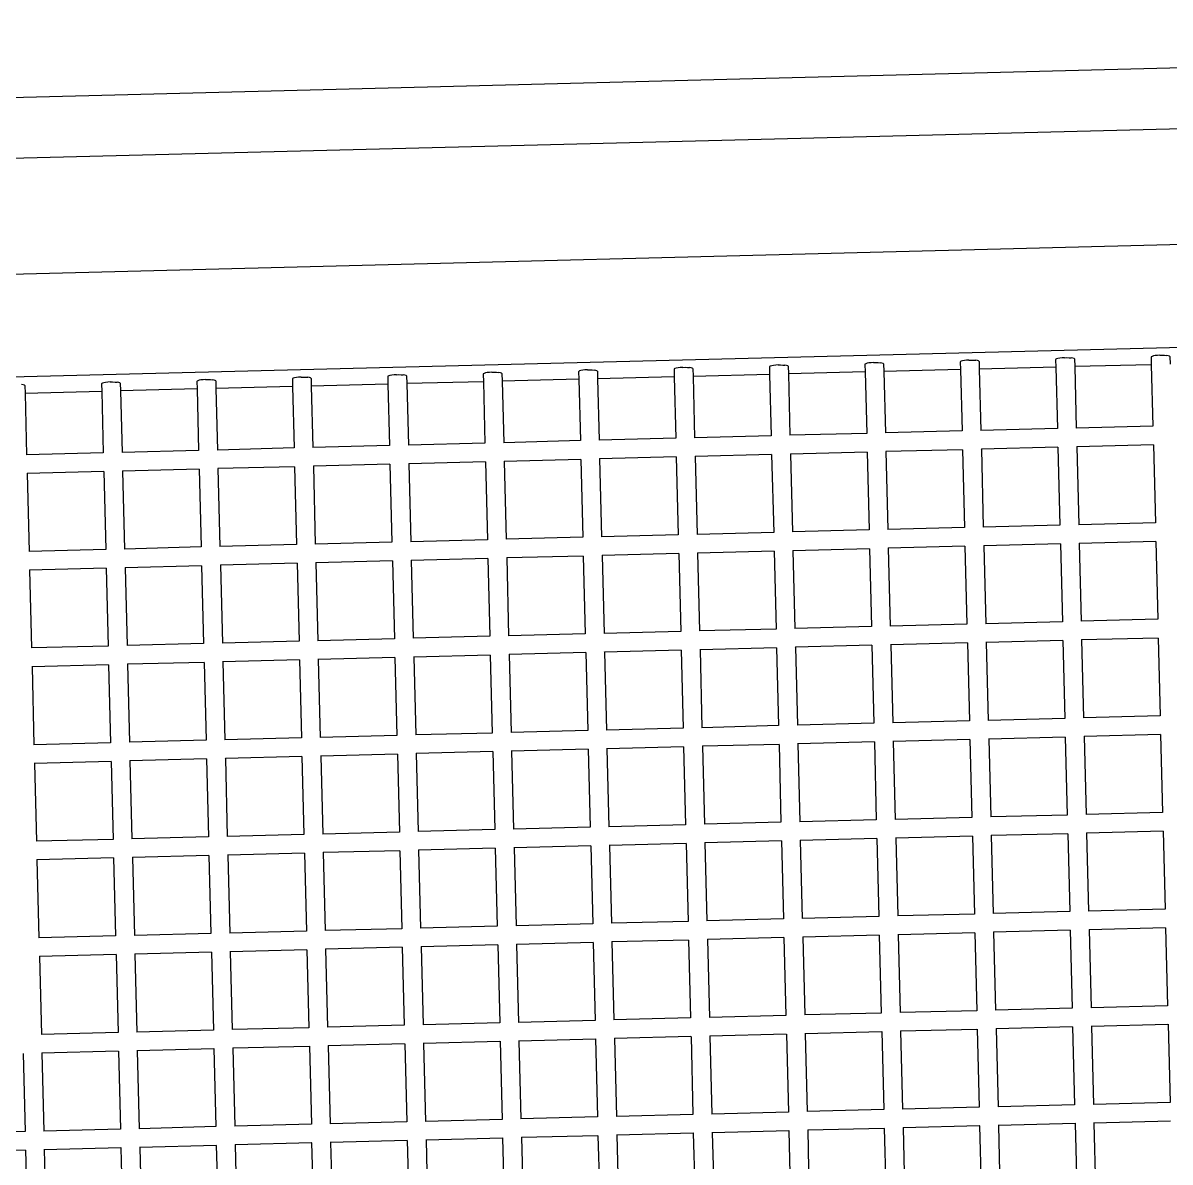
# Model space of a CAD drawing. Header units: inches. Extents: x -1841 to -80, y -100 to 1021.
# Drawn here: x -901.388 to -900.309, y 328.476 to 329.548 of the extents above; entities that cross this region are included whole.
import ezdxf

# ---------------------------------------------------------------- set-up
doc = ezdxf.new("R2010")
doc.units = ezdxf.units.IN
doc.header["$MEASUREMENT"] = 0
doc.layers.add('Edges', color=7, linetype='Continuous')

# ---------------------------------------------------------------- blocks, each defined once
blk = doc.blocks.new('infrared patio heater fr')
at = {"layer": 'Edges'}
for p, q in [((-30.007, -0.853), (-30.007, -0.025)), ((-29.806, -0.853), (-29.807, -0.026)), ((-28.994, -0.853), (-28.991, -0.025)), ((-28.792, -0.853), (-28.794, -0.026)), ((-27.98, -0.853), (-27.978, -0.025)), ((-27.779, -0.853), (-27.781, -0.026)), ((-26.967, -0.853), (-26.964, -0.025)), ((-26.766, -0.853), (-26.767, -0.026)), ((-25.954, -0.853), (-25.954, -0.025)), ((-25.752, -0.853), (-25.754, -0.026)), ((-24.94, -0.853), (-24.94, -0.025)), ((-24.739, -0.853), (-24.741, -0.026)), ((-23.927, -0.853), (-23.927, -0.025)), ((-23.726, -0.853), (-23.727, -0.026)), ((-22.914, -0.853), (-22.911, -0.025)), ((-22.712, -0.853), (-22.714, -0.026)), ((-21.9, -0.853), (-21.9, -0.025)), ((-21.699, -0.853), (-21.701, -0.026)), ((-20.887, -0.853), (-20.887, -0.025)), ((-20.686, -0.853), (-20.687, -0.026)), ((-19.874, -0.853), (-19.874, -0.025)), ((-19.672, -0.853), (-19.674, -0.026)), ((-18.86, -0.853), (-18.86, -0.025)), ((-18.659, -0.853), (-18.661, -0.026)), ((-30.819, -0.853), (-30.007, -0.853)), ((-30.007, -0.859), (-30.007, -0.853)), ((-29.807, -0.855), (-29.806, -0.853)), ((-29.806, -0.853), (-28.994, -0.853)), ((-28.994, -0.859), (-28.994, -0.853)), ((-28.794, -0.855), (-28.792, -0.853)), ((-28.792, -0.853), (-27.98, -0.853)), ((-27.98, -0.859), (-27.98, -0.853)), ((-27.781, -0.855), (-27.779, -0.853)), ((-27.779, -0.853), (-26.967, -0.853)), ((-26.967, -0.859), (-26.967, -0.853)), ((-26.767, -0.855), (-26.766, -0.853)), ((-26.766, -0.853), (-25.954, -0.853)), ((-25.954, -0.859), (-25.954, -0.853)), ((-25.754, -0.855), (-25.752, -0.853)), ((-25.752, -0.853), (-24.94, -0.853)), ((-24.94, -0.859), (-24.94, -0.853)), ((-24.741, -0.855), (-24.739, -0.853)), ((-24.739, -0.853), (-23.927, -0.853)), ((-23.927, -0.859), (-23.927, -0.853)), ((-23.727, -0.855), (-23.726, -0.853)), ((-23.726, -0.853), (-22.914, -0.853)), ((-22.914, -0.859), (-22.914, -0.853)), ((-22.714, -0.855), (-22.712, -0.853)), ((-22.712, -0.853), (-21.9, -0.853)), ((-21.9, -0.859), (-21.9, -0.853)), ((-21.701, -0.855), (-21.699, -0.853)), ((-21.699, -0.853), (-20.887, -0.853)), ((-20.887, -0.859), (-20.887, -0.853)), ((-20.687, -0.855), (-20.686, -0.853)), ((-20.686, -0.853), (-19.874, -0.853)), ((-19.874, -0.859), (-19.874, -0.853)), ((-19.674, -0.855), (-19.672, -0.853)), ((-19.672, -0.853), (-18.86, -0.853)), ((-18.86, -0.859), (-18.86, -0.853)), ((-18.661, -0.855), (-18.659, -0.853)), ((-18.659, -0.853), (-17.847, -0.853)), ((-30.821, -1.881), (-30.82, -1.052)), ((-30.82, -1.052), (-30.007, -1.051)), ((-30.007, -1.879), (-30.007, -1.051)), ((-29.807, -1.052), (-28.994, -1.051)), ((-29.807, -1.881), (-29.807, -1.052)), ((-28.994, -1.879), (-28.994, -1.051)), ((-28.794, -1.881), (-28.794, -1.052)), ((-28.794, -1.052), (-27.98, -1.052)), ((-27.98, -1.879), (-27.98, -1.052)), ((-27.781, -1.881), (-27.78, -1.052)), ((-27.78, -1.052), (-26.967, -1.052)), ((-26.967, -1.879), (-26.967, -1.052)), ((-26.767, -1.052), (-25.954, -1.051)), ((-26.767, -1.881), (-26.767, -1.052)), ((-25.954, -1.879), (-25.954, -1.051)), ((-25.754, -1.052), (-24.94, -1.051)), ((-25.754, -1.881), (-25.754, -1.052)), ((-24.94, -1.879), (-24.94, -1.051)), ((-24.741, -1.052), (-23.927, -1.051)), ((-24.741, -1.881), (-24.741, -1.052)), ((-23.927, -1.879), (-23.927, -1.051)), ((-23.727, -1.052), (-22.914, -1.051)), ((-23.727, -1.881), (-23.727, -1.052)), ((-22.914, -1.879), (-22.914, -1.051)), ((-22.714, -1.052), (-21.9, -1.051)), ((-22.714, -1.881), (-22.714, -1.052)), ((-21.9, -1.879), (-21.9, -1.051)), ((-21.701, -1.052), (-20.887, -1.051)), ((-21.701, -1.881), (-21.701, -1.052)), ((-20.887, -1.879), (-20.887, -1.051)), ((-20.687, -1.052), (-19.874, -1.051)), ((-20.687, -1.881), (-20.687, -1.052)), ((-19.874, -1.879), (-19.874, -1.051)), ((-19.674, -1.052), (-18.86, -1.051)), ((-19.674, -1.881), (-19.674, -1.052)), ((-18.86, -1.879), (-18.86, -1.051)), ((-18.661, -1.052), (-17.847, -1.051)), ((-18.661, -1.881), (-18.661, -1.052)), ((-30.818, -1.879), (-30.007, -1.879)), ((-30.007, -1.884), (-30.007, -1.879)), ((-29.805, -1.879), (-28.994, -1.879)), ((-28.994, -1.884), (-28.994, -1.879)), ((-28.791, -1.879), (-27.98, -1.879)), ((-27.98, -1.884), (-27.98, -1.879)), ((-27.778, -1.879), (-26.967, -1.879)), ((-26.967, -1.884), (-26.967, -1.879)), ((-26.765, -1.879), (-25.954, -1.879)), ((-25.954, -1.884), (-25.954, -1.879)), ((-25.751, -1.879), (-24.94, -1.879)), ((-24.94, -1.884), (-24.94, -1.879)), ((-24.738, -1.879), (-23.927, -1.879)), ((-23.927, -1.884), (-23.927, -1.879)), ((-23.725, -1.879), (-22.914, -1.879)), ((-22.914, -1.884), (-22.914, -1.879)), ((-22.711, -1.879), (-21.9, -1.879)), ((-21.9, -1.884), (-21.9, -1.879)), ((-21.698, -1.879), (-20.887, -1.879)), ((-20.887, -1.884), (-20.887, -1.879)), ((-20.685, -1.879), (-19.874, -1.879)), ((-19.874, -1.884), (-19.874, -1.879)), ((-19.671, -1.879), (-18.86, -1.879)), ((-18.86, -1.884), (-18.86, -1.879)), ((-30.82, -2.078), (-30.007, -2.077)), ((-30.82, -2.905), (-30.82, -2.078)), ((-30.007, -2.905), (-30.007, -2.077)), ((-29.807, -2.905), (-29.807, -2.077)), ((-29.807, -2.077), (-28.994, -2.077)), ((-28.994, -2.905), (-28.994, -2.077)), ((-28.794, -2.905), (-28.794, -2.077)), ((-28.794, -2.077), (-27.98, -2.078)), ((-27.98, -2.905), (-27.98, -2.078)), ((-27.78, -2.078), (-26.967, -2.078)), ((-27.78, -2.905), (-27.78, -2.078)), ((-26.967, -2.905), (-26.967, -2.078)), ((-26.767, -2.078), (-25.954, -2.077)), ((-26.767, -2.905), (-26.767, -2.078)), ((-25.954, -2.905), (-25.954, -2.077)), ((-25.754, -2.905), (-25.754, -2.077)), ((-25.754, -2.077), (-24.94, -2.077)), ((-24.94, -2.905), (-24.94, -2.077)), ((-24.741, -2.905), (-24.741, -2.077)), ((-24.741, -2.077), (-23.927, -2.077)), ((-23.927, -2.905), (-23.927, -2.077)), ((-23.727, -2.905), (-23.727, -2.077)), ((-23.727, -2.077), (-22.914, -2.077)), ((-22.914, -2.905), (-22.914, -2.077)), ((-22.714, -2.905), (-22.714, -2.077)), ((-22.714, -2.077), (-21.9, -2.077)), ((-21.9, -2.905), (-21.9, -2.077)), ((-21.701, -2.905), (-21.701, -2.077)), ((-21.701, -2.077), (-20.887, -2.077)), ((-20.887, -2.905), (-20.887, -2.077)), ((-20.687, -2.905), (-20.687, -2.077)), ((-20.687, -2.077), (-19.874, -2.077)), ((-19.874, -2.905), (-19.874, -2.077)), ((-19.674, -2.905), (-19.674, -2.077)), ((-19.674, -2.077), (-18.86, -2.077)), ((-18.86, -2.905), (-18.86, -2.077)), ((-30.82, -2.905), (-30.007, -2.905)), ((-30.007, -2.909), (-30.007, -2.905)), ((-29.807, -2.905), (-28.994, -2.905)), ((-28.994, -2.909), (-28.994, -2.905)), ((-28.794, -2.905), (-27.98, -2.905)), ((-27.98, -2.909), (-27.98, -2.905)), ((-27.78, -2.905), (-26.967, -2.905)), ((-26.967, -2.909), (-26.967, -2.905)), ((-26.767, -2.905), (-25.954, -2.905)), ((-25.954, -2.909), (-25.954, -2.905)), ((-25.754, -2.905), (-24.94, -2.905)), ((-24.94, -2.909), (-24.94, -2.905)), ((-24.741, -2.905), (-23.927, -2.905)), ((-23.927, -2.909), (-23.927, -2.905)), ((-23.727, -2.905), (-22.914, -2.905)), ((-22.914, -2.909), (-22.914, -2.905)), ((-22.714, -2.905), (-21.9, -2.905)), ((-21.9, -2.909), (-21.9, -2.905)), ((-21.701, -2.905), (-20.887, -2.905)), ((-20.887, -2.909), (-20.887, -2.905)), ((-20.687, -2.905), (-19.874, -2.905)), ((-19.874, -2.909), (-19.874, -2.905)), ((-19.674, -2.905), (-18.86, -2.905)), ((-18.86, -2.909), (-18.86, -2.905)), ((-30.82, -3.104), (-30.007, -3.103)), ((-30.82, -3.931), (-30.82, -3.104)), ((-30.007, -3.931), (-30.007, -3.103)), ((-29.807, -3.931), (-29.807, -3.103)), ((-29.807, -3.103), (-28.994, -3.103)), ((-28.994, -3.931), (-28.994, -3.103)), ((-28.794, -3.931), (-28.794, -3.103)), ((-28.794, -3.103), (-27.98, -3.104)), ((-27.98, -3.931), (-27.98, -3.104)), ((-27.78, -3.104), (-26.967, -3.104)), ((-27.78, -3.931), (-27.78, -3.104)), ((-26.967, -3.931), (-26.967, -3.104)), ((-26.767, -3.931), (-26.766, -3.104)), ((-26.766, -3.104), (-25.954, -3.103)), ((-25.954, -3.931), (-25.954, -3.103)), ((-25.754, -3.931), (-25.754, -3.103)), ((-25.754, -3.103), (-24.94, -3.103)), ((-24.94, -3.931), (-24.94, -3.103)), ((-24.741, -3.931), (-24.741, -3.103)), ((-24.741, -3.103), (-23.927, -3.103)), ((-23.927, -3.931), (-23.927, -3.103)), ((-23.727, -3.931), (-23.727, -3.103)), ((-23.727, -3.103), (-22.914, -3.103)), ((-22.914, -3.931), (-22.914, -3.103)), ((-22.714, -3.931), (-22.714, -3.103)), ((-22.714, -3.103), (-21.9, -3.103)), ((-21.9, -3.931), (-21.9, -3.103)), ((-21.701, -3.931), (-21.701, -3.103)), ((-21.701, -3.103), (-20.887, -3.103)), ((-20.887, -3.931), (-20.887, -3.103)), ((-20.687, -3.931), (-20.687, -3.103)), ((-20.687, -3.103), (-19.874, -3.103)), ((-19.874, -3.931), (-19.874, -3.103)), ((-19.674, -3.931), (-19.674, -3.103)), ((-19.674, -3.103), (-18.86, -3.103)), ((-18.86, -3.931), (-18.86, -3.103)), ((-30.82, -3.931), (-30.007, -3.931)), ((-30.007, -3.936), (-30.007, -3.931)), ((-29.807, -3.931), (-28.994, -3.931)), ((-28.994, -3.936), (-28.994, -3.931)), ((-28.794, -3.931), (-27.98, -3.931)), ((-27.98, -3.936), (-27.98, -3.931)), ((-27.78, -3.931), (-26.967, -3.931)), ((-26.967, -3.936), (-26.967, -3.931)), ((-26.767, -3.931), (-25.954, -3.931)), ((-25.954, -3.936), (-25.954, -3.931)), ((-25.754, -3.931), (-24.94, -3.931)), ((-24.94, -3.936), (-24.94, -3.931)), ((-24.741, -3.931), (-23.927, -3.931)), ((-23.927, -3.936), (-23.927, -3.931)), ((-23.727, -3.931), (-22.914, -3.931)), ((-22.914, -3.936), (-22.914, -3.931)), ((-22.714, -3.931), (-21.9, -3.931)), ((-21.9, -3.936), (-21.9, -3.931)), ((-21.701, -3.931), (-20.887, -3.931)), ((-20.887, -3.936), (-20.887, -3.931)), ((-20.687, -3.931), (-19.874, -3.931)), ((-19.874, -3.936), (-19.874, -3.931)), ((-19.674, -3.931), (-18.86, -3.931)), ((-18.86, -3.936), (-18.86, -3.931)), ((-30.82, -4.957), (-30.819, -4.13)), ((-30.819, -4.13), (-30.007, -4.129)), ((-30.007, -4.957), (-30.007, -4.129)), ((-29.807, -4.957), (-29.807, -4.129)), ((-29.807, -4.129), (-28.994, -4.129)), ((-28.994, -4.957), (-28.994, -4.129)), ((-28.794, -4.957), (-28.794, -4.129)), ((-28.794, -4.129), (-27.98, -4.13)), ((-27.98, -4.957), (-27.98, -4.13)), ((-27.78, -4.957), (-27.779, -4.13)), ((-27.779, -4.13), (-26.967, -4.13)), ((-26.967, -4.957), (-26.967, -4.13)), ((-26.767, -4.957), (-26.766, -4.13)), ((-26.766, -4.13), (-25.954, -4.129)), ((-25.954, -4.957), (-25.954, -4.129)), ((-25.754, -4.957), (-25.754, -4.129)), ((-25.754, -4.129), (-24.94, -4.129)), ((-24.94, -4.957), (-24.94, -4.129)), ((-24.741, -4.957), (-24.741, -4.129)), ((-24.741, -4.129), (-23.927, -4.129)), ((-23.927, -4.957), (-23.927, -4.129)), ((-23.727, -4.957), (-23.727, -4.129)), ((-23.727, -4.129), (-22.914, -4.129)), ((-22.914, -4.957), (-22.914, -4.129)), ((-22.714, -4.957), (-22.714, -4.129)), ((-22.714, -4.129), (-21.9, -4.129)), ((-21.9, -4.957), (-21.9, -4.129)), ((-21.701, -4.957), (-21.701, -4.129)), ((-21.701, -4.129), (-20.887, -4.129)), ((-20.887, -4.957), (-20.887, -4.129)), ((-20.687, -4.957), (-20.687, -4.129)), ((-20.687, -4.129), (-19.874, -4.129)), ((-19.874, -4.957), (-19.874, -4.129)), ((-19.674, -4.957), (-19.674, -4.129)), ((-19.674, -4.129), (-18.86, -4.129)), ((-18.86, -4.957), (-18.86, -4.129)), ((-30.82, -4.957), (-30.007, -4.957)), ((-30.007, -4.963), (-30.007, -4.957)), ((-29.807, -4.957), (-28.994, -4.957)), ((-28.994, -4.963), (-28.994, -4.957)), ((-28.794, -4.957), (-27.98, -4.957)), ((-27.98, -4.963), (-27.98, -4.957)), ((-27.78, -4.957), (-26.967, -4.957)), ((-26.967, -4.963), (-26.967, -4.957)), ((-26.767, -4.957), (-25.954, -4.957)), ((-25.954, -4.963), (-25.954, -4.957)), ((-25.754, -4.957), (-24.94, -4.957)), ((-24.94, -4.963), (-24.94, -4.957)), ((-24.741, -4.957), (-23.927, -4.957)), ((-23.927, -4.963), (-23.927, -4.957)), ((-23.727, -4.957), (-22.914, -4.957)), ((-22.914, -4.963), (-22.914, -4.957)), ((-22.714, -4.957), (-21.9, -4.957)), ((-21.9, -4.963), (-21.9, -4.957)), ((-21.701, -4.957), (-20.887, -4.957)), ((-20.887, -4.963), (-20.887, -4.957)), ((-20.687, -4.957), (-19.874, -4.957)), ((-19.874, -4.963), (-19.874, -4.957)), ((-19.674, -4.957), (-18.86, -4.957)), ((-18.86, -4.963), (-18.86, -4.957)), ((-30.82, -5.983), (-30.819, -5.156)), ((-30.819, -5.156), (-30.007, -5.155)), ((-30.007, -5.983), (-30.007, -5.155)), ((-29.807, -5.983), (-29.807, -5.155)), ((-29.807, -5.155), (-28.994, -5.155)), ((-28.994, -5.983), (-28.994, -5.155)), ((-28.794, -5.983), (-28.794, -5.155)), ((-28.794, -5.155), (-27.98, -5.156)), ((-27.98, -5.983), (-27.98, -5.156)), ((-27.78, -5.983), (-27.779, -5.156)), ((-27.779, -5.156), (-26.967, -5.156)), ((-26.967, -5.983), (-26.967, -5.156)), ((-26.767, -5.983), (-26.766, -5.156)), ((-26.766, -5.156), (-25.954, -5.155)), ((-25.954, -5.983), (-25.954, -5.155)), ((-25.754, -5.983), (-25.754, -5.155)), ((-25.754, -5.155), (-24.94, -5.155)), ((-24.94, -5.983), (-24.94, -5.155)), ((-24.741, -5.983), (-24.741, -5.155)), ((-24.741, -5.155), (-23.927, -5.155)), ((-23.927, -5.983), (-23.927, -5.155)), ((-23.727, -5.983), (-23.727, -5.155)), ((-23.727, -5.155), (-22.914, -5.155)), ((-22.914, -5.983), (-22.914, -5.155)), ((-22.714, -5.983), (-22.714, -5.155)), ((-22.714, -5.155), (-21.9, -5.155)), ((-21.9, -5.983), (-21.9, -5.155)), ((-21.701, -5.983), (-21.701, -5.155)), ((-21.701, -5.155), (-20.887, -5.155)), ((-20.887, -5.983), (-20.887, -5.155)), ((-20.687, -5.983), (-20.687, -5.155)), ((-20.687, -5.155), (-19.874, -5.155)), ((-19.874, -5.983), (-19.874, -5.155)), ((-19.674, -5.983), (-19.674, -5.155)), ((-19.674, -5.155), (-18.86, -5.155)), ((-18.86, -5.983), (-18.86, -5.155)), ((-30.82, -5.983), (-30.007, -5.983)), ((-30.005, -5.989), (-30.007, -5.983)), ((-29.807, -5.983), (-28.994, -5.983)), ((-28.992, -5.989), (-28.994, -5.983)), ((-28.794, -5.983), (-27.98, -5.983)), ((-27.978, -5.989), (-27.98, -5.983)), ((-27.78, -5.983), (-26.967, -5.983)), ((-26.965, -5.989), (-26.967, -5.983)), ((-26.767, -5.983), (-25.954, -5.983)), ((-25.952, -5.989), (-25.954, -5.983)), ((-25.754, -5.983), (-24.94, -5.983)), ((-24.938, -5.989), (-24.94, -5.983)), ((-24.741, -5.983), (-23.927, -5.983)), ((-23.927, -5.989), (-23.927, -5.983)), ((-23.727, -5.983), (-22.914, -5.983)), ((-22.914, -5.989), (-22.914, -5.983)), ((-22.714, -5.983), (-21.9, -5.983)), ((-21.9, -5.989), (-21.9, -5.983)), ((-21.701, -5.983), (-20.887, -5.983)), ((-20.887, -5.989), (-20.887, -5.983)), ((-20.687, -5.983), (-19.874, -5.983)), ((-19.874, -5.989), (-19.874, -5.983)), ((-19.674, -5.983), (-18.86, -5.983)), ((-18.86, -5.989), (-18.86, -5.983)), ((-30.821, -6.182), (-30.007, -6.182)), ((-30.821, -7.009), (-30.821, -6.182)), ((-30.007, -7.009), (-30.007, -6.182)), ((-29.807, -7.009), (-29.807, -6.182)), ((-29.807, -6.182), (-28.994, -6.182)), ((-28.994, -7.009), (-28.994, -6.182)), ((-28.794, -7.009), (-28.794, -6.182)), ((-28.794, -6.182), (-27.98, -6.182)), ((-27.98, -7.009), (-27.98, -6.182)), ((-27.781, -6.182), (-26.967, -6.182)), ((-27.781, -7.009), (-27.781, -6.182)), ((-26.967, -7.009), (-26.967, -6.182)), ((-26.768, -6.182), (-25.954, -6.182)), ((-26.767, -7.009), (-26.768, -6.182)), ((-25.954, -7.009), (-25.954, -6.182)), ((-25.754, -7.009), (-25.754, -6.182)), ((-25.754, -6.182), (-24.94, -6.182)), ((-24.94, -7.009), (-24.94, -6.182)), ((-24.741, -7.009), (-24.741, -6.182)), ((-24.741, -6.182), (-23.927, -6.182)), ((-23.927, -7.009), (-23.927, -6.182)), ((-23.727, -7.009), (-23.727, -6.182)), ((-23.727, -6.182), (-22.914, -6.182)), ((-22.914, -7.009), (-22.914, -6.182)), ((-22.714, -7.009), (-22.714, -6.182)), ((-22.714, -6.182), (-21.9, -6.182)), ((-21.9, -7.009), (-21.9, -6.182)), ((-21.701, -7.009), (-21.701, -6.182)), ((-21.701, -6.182), (-20.887, -6.182)), ((-20.887, -7.009), (-20.887, -6.182)), ((-20.687, -7.009), (-20.687, -6.182)), ((-20.687, -6.182), (-19.874, -6.182)), ((-19.874, -7.009), (-19.874, -6.182)), ((-19.674, -7.009), (-19.674, -6.182)), ((-19.674, -6.182), (-18.86, -6.182)), ((-18.86, -7.009), (-18.86, -6.182)), ((-30.821, -7.009), (-30.007, -7.009)), ((-30.007, -7.012), (-30.007, -7.009)), ((-29.807, -7.009), (-28.994, -7.009)), ((-28.994, -7.012), (-28.994, -7.009)), ((-28.794, -7.009), (-27.98, -7.009)), ((-27.98, -7.012), (-27.98, -7.009)), ((-27.781, -7.009), (-26.967, -7.009)), ((-26.967, -7.012), (-26.967, -7.009)), ((-26.767, -7.009), (-25.954, -7.009)), ((-25.954, -7.012), (-25.954, -7.009)), ((-25.754, -7.009), (-24.94, -7.009)), ((-24.94, -7.012), (-24.94, -7.009)), ((-24.741, -7.009), (-23.927, -7.009)), ((-23.927, -7.012), (-23.927, -7.009)), ((-23.727, -7.009), (-22.914, -7.009)), ((-22.914, -7.012), (-22.914, -7.009)), ((-22.714, -7.009), (-21.9, -7.009)), ((-21.9, -7.012), (-21.9, -7.009)), ((-21.701, -7.009), (-20.887, -7.009)), ((-20.887, -7.012), (-20.887, -7.009)), ((-20.687, -7.009), (-19.874, -7.009)), ((-19.874, -7.012), (-19.874, -7.009)), ((-19.674, -7.009), (-18.86, -7.009)), ((-18.86, -7.012), (-18.86, -7.009)), ((-30.821, -7.208), (-30.007, -7.207)), ((-30.821, -8.035), (-30.821, -7.208)), ((-30.007, -8.035), (-30.007, -7.207)), ((-29.807, -7.208), (-28.994, -7.207)), ((-29.807, -8.035), (-29.807, -7.208)), ((-28.994, -8.035), (-28.994, -7.207)), ((-28.794, -8.035), (-28.794, -7.208)), ((-28.794, -7.208), (-27.98, -7.208)), ((-27.98, -8.035), (-27.98, -7.208)), ((-27.781, -7.208), (-26.967, -7.208)), ((-27.781, -8.035), (-27.781, -7.208)), ((-26.967, -8.035), (-26.967, -7.208)), ((-26.768, -7.208), (-25.954, -7.207)), ((-26.767, -8.035), (-26.768, -7.208)), ((-25.954, -8.035), (-25.954, -7.207)), ((-25.754, -7.208), (-24.94, -7.207)), ((-25.754, -8.035), (-25.754, -7.208)), ((-24.94, -8.035), (-24.94, -7.207)), ((-24.741, -7.208), (-23.927, -7.207)), ((-24.741, -8.035), (-24.741, -7.208)), ((-23.927, -8.035), (-23.927, -7.207)), ((-23.727, -7.208), (-22.914, -7.207)), ((-23.727, -8.035), (-23.727, -7.208)), ((-22.914, -8.035), (-22.914, -7.207)), ((-22.714, -7.208), (-21.9, -7.207)), ((-22.714, -8.035), (-22.714, -7.208)), ((-21.9, -8.035), (-21.9, -7.207)), ((-21.701, -7.208), (-20.887, -7.207)), ((-21.701, -8.035), (-21.701, -7.208)), ((-20.887, -8.035), (-20.887, -7.207)), ((-20.687, -7.208), (-19.874, -7.207)), ((-20.687, -8.035), (-20.687, -7.208)), ((-19.874, -8.035), (-19.874, -7.207)), ((-19.674, -7.208), (-18.86, -7.207)), ((-19.674, -8.035), (-19.674, -7.208)), ((-18.86, -8.035), (-18.86, -7.207)), ((-30.821, -8.035), (-30.007, -8.035)), ((-30.007, -8.038), (-30.007, -8.035)), ((-29.807, -8.035), (-28.994, -8.035)), ((-28.994, -8.038), (-28.994, -8.035)), ((-28.794, -8.035), (-27.98, -8.035)), ((-27.98, -8.038), (-27.98, -8.035)), ((-27.781, -8.035), (-26.967, -8.035)), ((-26.967, -8.038), (-26.967, -8.035)), ((-26.767, -8.035), (-25.954, -8.035)), ((-25.954, -8.038), (-25.954, -8.035)), ((-25.754, -8.035), (-24.94, -8.035)), ((-24.94, -8.038), (-24.94, -8.035)), ((-24.741, -8.035), (-23.927, -8.035)), ((-23.927, -8.038), (-23.927, -8.035)), ((-23.727, -8.035), (-22.914, -8.035)), ((-22.914, -8.038), (-22.914, -8.035)), ((-22.714, -8.035), (-21.9, -8.035)), ((-21.9, -8.038), (-21.9, -8.035)), ((-21.701, -8.035), (-20.887, -8.035)), ((-20.887, -8.038), (-20.887, -8.035)), ((-20.687, -8.035), (-19.874, -8.035)), ((-19.874, -8.038), (-19.874, -8.035)), ((-19.674, -8.035), (-18.86, -8.035)), ((-18.86, -8.038), (-18.86, -8.035)), ((-30.822, -8.234), (-30.007, -8.233)), ((-30.821, -8.886), (-30.822, -8.234)), ((-30.007, -8.886), (-30.007, -8.233)), ((-29.807, -8.234), (-28.994, -8.233)), ((-29.807, -8.886), (-29.807, -8.234)), ((-28.994, -8.886), (-28.994, -8.233)), ((-28.794, -8.234), (-27.98, -8.234)), ((-28.794, -8.886), (-28.794, -8.234)), ((-27.98, -8.886), (-27.98, -8.234)), ((-27.782, -8.234), (-26.967, -8.234)), ((-27.781, -8.886), (-27.782, -8.234)), ((-26.967, -8.886), (-26.967, -8.234)), ((-26.768, -8.234), (-25.954, -8.233)), ((-26.767, -8.886), (-26.768, -8.234)), ((-25.954, -8.886), (-25.954, -8.233)), ((-25.754, -8.234), (-24.94, -8.233)), ((-25.754, -8.886), (-25.754, -8.234)), ((-24.94, -8.886), (-24.94, -8.233)), ((-24.741, -8.234), (-23.927, -8.233)), ((-24.741, -8.886), (-24.741, -8.234)), ((-23.927, -8.886), (-23.927, -8.233)), ((-23.727, -8.234), (-22.914, -8.233)), ((-23.727, -8.886), (-23.727, -8.234)), ((-22.914, -8.886), (-22.914, -8.233)), ((-22.714, -8.234), (-21.9, -8.233)), ((-22.714, -8.886), (-22.714, -8.234)), ((-21.9, -8.886), (-21.9, -8.233)), ((-21.701, -8.234), (-20.887, -8.233)), ((-21.701, -8.886), (-21.701, -8.234)), ((-20.887, -8.886), (-20.887, -8.233)), ((-20.687, -8.234), (-19.874, -8.233)), ((-20.687, -8.886), (-20.687, -8.234)), ((-19.874, -8.886), (-19.874, -8.233)), ((-19.674, -8.234), (-18.86, -8.233)), ((-19.674, -8.886), (-19.674, -8.234)), ((-18.86, -8.886), (-18.86, -8.233)), ((-31.02, -8.968), (-31.02, -8.886)), ((-30.821, -8.886), (-30.007, -8.886)), ((-30.821, -8.965), (-30.821, -8.886)), ((-30.821, -8.886), (-30.007, -8.886)), ((-30.007, -8.968), (-30.007, -8.886)), ((-29.807, -8.886), (-28.994, -8.886)), ((-29.807, -8.965), (-29.807, -8.886)), ((-29.807, -8.886), (-28.994, -8.886)), ((-28.994, -8.968), (-28.994, -8.886)), ((-28.794, -8.886), (-27.98, -8.886)), ((-28.794, -8.965), (-28.794, -8.886)), ((-28.794, -8.886), (-27.98, -8.886)), ((-27.98, -8.968), (-27.98, -8.886)), ((-27.781, -8.886), (-26.967, -8.886)), ((-27.781, -8.965), (-27.781, -8.886)), ((-27.781, -8.886), (-26.967, -8.886)), ((-26.967, -8.968), (-26.967, -8.886)), ((-26.767, -8.886), (-25.954, -8.886)), ((-26.767, -8.965), (-26.767, -8.886)), ((-26.767, -8.886), (-25.954, -8.886)), ((-25.954, -8.968), (-25.954, -8.886)), ((-25.754, -8.886), (-24.94, -8.886)), ((-25.754, -8.965), (-25.754, -8.886)), ((-25.754, -8.886), (-24.94, -8.886)), ((-24.94, -8.968), (-24.94, -8.886)), ((-24.741, -8.886), (-23.927, -8.886)), ((-24.741, -8.965), (-24.741, -8.886)), ((-24.741, -8.886), (-23.927, -8.886)), ((-23.927, -8.968), (-23.927, -8.886)), ((-23.727, -8.886), (-22.914, -8.886)), ((-23.727, -8.965), (-23.727, -8.886)), ((-23.727, -8.886), (-22.914, -8.886)), ((-22.914, -8.968), (-22.914, -8.886)), ((-22.714, -8.886), (-21.9, -8.886)), ((-22.714, -8.965), (-22.714, -8.886)), ((-22.714, -8.886), (-21.9, -8.886)), ((-21.9, -8.968), (-21.9, -8.886)), ((-21.701, -8.886), (-20.887, -8.886)), ((-21.701, -8.965), (-21.701, -8.886)), ((-21.701, -8.886), (-20.887, -8.886)), ((-20.887, -8.968), (-20.887, -8.886)), ((-20.687, -8.886), (-19.874, -8.886)), ((-20.687, -8.965), (-20.687, -8.886)), ((-20.687, -8.886), (-19.874, -8.886)), ((-19.874, -8.968), (-19.874, -8.886)), ((-19.674, -8.886), (-18.86, -8.886)), ((-19.674, -8.965), (-19.674, -8.886)), ((-19.674, -8.886), (-18.86, -8.886)), ((-18.86, -8.968), (-18.86, -8.886)), ((-31.02, -8.968), (-31.015, -8.972)), ((-31.015, -8.972), (-31.003, -8.976)), ((-31.003, -8.976), (-30.986, -8.98)), ((-30.964, -8.982), (-30.986, -8.98)), ((-30.94, -8.984), (-30.964, -8.982)), ((-30.914, -8.984), (-30.94, -8.984)), ((-30.914, -8.984), (-30.888, -8.983)), ((-30.888, -8.983), (-30.865, -8.981)), ((-30.865, -8.981), (-30.845, -8.978)), ((-30.845, -8.978), (-30.831, -8.974)), ((-30.831, -8.974), (-30.822, -8.97)), ((-30.822, -8.97), (-30.821, -8.965)), ((-30.007, -8.968), (-30.002, -8.972)), ((-30.002, -8.972), (-29.99, -8.976)), ((-29.99, -8.976), (-29.973, -8.98)), ((-29.951, -8.982), (-29.973, -8.98)), ((-29.926, -8.984), (-29.951, -8.982)), ((-29.9, -8.984), (-29.926, -8.984)), ((-29.9, -8.984), (-29.875, -8.983)), ((-29.875, -8.983), (-29.851, -8.981)), ((-29.851, -8.981), (-29.832, -8.978)), ((-29.832, -8.978), (-29.817, -8.974)), ((-29.817, -8.974), (-29.809, -8.97)), ((-29.809, -8.97), (-29.807, -8.965)), ((-28.994, -8.968), (-28.988, -8.972)), ((-28.988, -8.972), (-28.977, -8.976)), ((-28.977, -8.976), (-28.959, -8.98)), ((-28.938, -8.982), (-28.959, -8.98)), ((-28.913, -8.984), (-28.938, -8.982)), ((-28.887, -8.984), (-28.913, -8.984)), ((-28.887, -8.984), (-28.861, -8.983)), ((-28.861, -8.983), (-28.838, -8.981)), ((-28.838, -8.981), (-28.818, -8.978)), ((-28.818, -8.978), (-28.804, -8.974)), ((-28.804, -8.974), (-28.796, -8.97)), ((-28.796, -8.97), (-28.794, -8.965)), ((-27.98, -8.968), (-27.975, -8.972)), ((-27.975, -8.972), (-27.963, -8.976)), ((-27.963, -8.976), (-27.946, -8.98)), ((-27.924, -8.982), (-27.946, -8.98)), ((-27.9, -8.984), (-27.924, -8.982)), ((-27.874, -8.984), (-27.9, -8.984)), ((-27.874, -8.984), (-27.848, -8.983)), ((-27.848, -8.983), (-27.825, -8.981)), ((-27.825, -8.981), (-27.805, -8.978)), ((-27.805, -8.978), (-27.791, -8.974)), ((-27.791, -8.974), (-27.782, -8.97)), ((-27.782, -8.97), (-27.781, -8.965)), ((-26.967, -8.968), (-26.962, -8.972)), ((-26.962, -8.972), (-26.95, -8.976)), ((-26.95, -8.976), (-26.933, -8.98)), ((-26.911, -8.982), (-26.933, -8.98)), ((-26.886, -8.984), (-26.911, -8.982)), ((-26.86, -8.984), (-26.886, -8.984)), ((-26.86, -8.984), (-26.835, -8.983)), ((-26.835, -8.983), (-26.811, -8.981)), ((-26.811, -8.981), (-26.792, -8.978)), ((-26.792, -8.978), (-26.777, -8.974)), ((-26.777, -8.974), (-26.769, -8.97)), ((-26.769, -8.97), (-26.767, -8.965)), ((-25.954, -8.968), (-25.948, -8.972)), ((-25.948, -8.972), (-25.937, -8.976)), ((-25.937, -8.976), (-25.919, -8.98)), ((-25.898, -8.982), (-25.919, -8.98)), ((-25.873, -8.984), (-25.898, -8.982)), ((-25.847, -8.984), (-25.873, -8.984)), ((-25.847, -8.984), (-25.821, -8.983)), ((-25.821, -8.983), (-25.798, -8.981)), ((-25.798, -8.981), (-25.778, -8.978)), ((-25.778, -8.978), (-25.764, -8.974)), ((-25.764, -8.974), (-25.756, -8.97)), ((-25.756, -8.97), (-25.754, -8.965)), ((-24.94, -8.968), (-24.935, -8.972)), ((-24.935, -8.972), (-24.923, -8.976)), ((-24.923, -8.976), (-24.906, -8.98)), ((-24.884, -8.982), (-24.906, -8.98)), ((-24.86, -8.984), (-24.884, -8.982)), ((-24.834, -8.984), (-24.86, -8.984)), ((-24.834, -8.984), (-24.808, -8.983)), ((-24.808, -8.983), (-24.785, -8.981)), ((-24.785, -8.981), (-24.765, -8.978)), ((-24.765, -8.978), (-24.751, -8.974)), ((-24.751, -8.974), (-24.742, -8.97)), ((-24.742, -8.97), (-24.741, -8.965)), ((-23.927, -8.968), (-23.922, -8.972)), ((-23.922, -8.972), (-23.91, -8.976)), ((-23.91, -8.976), (-23.893, -8.98)), ((-23.871, -8.982), (-23.893, -8.98)), ((-23.846, -8.984), (-23.871, -8.982)), ((-23.82, -8.984), (-23.846, -8.984)), ((-23.82, -8.984), (-23.795, -8.983)), ((-23.795, -8.983), (-23.771, -8.981)), ((-23.771, -8.981), (-23.752, -8.978)), ((-23.752, -8.978), (-23.737, -8.974)), ((-23.737, -8.974), (-23.729, -8.97)), ((-23.729, -8.97), (-23.727, -8.965)), ((-22.914, -8.968), (-22.908, -8.972)), ((-22.908, -8.972), (-22.897, -8.976)), ((-22.897, -8.976), (-22.879, -8.98)), ((-22.858, -8.982), (-22.879, -8.98)), ((-22.833, -8.984), (-22.858, -8.982)), ((-22.807, -8.984), (-22.833, -8.984)), ((-22.807, -8.984), (-22.781, -8.983)), ((-22.781, -8.983), (-22.758, -8.981)), ((-22.758, -8.981), (-22.738, -8.978)), ((-22.738, -8.978), (-22.724, -8.974)), ((-22.724, -8.974), (-22.716, -8.97)), ((-22.716, -8.97), (-22.714, -8.965)), ((-21.9, -8.968), (-21.895, -8.972)), ((-21.895, -8.972), (-21.883, -8.976)), ((-21.883, -8.976), (-21.866, -8.98)), ((-21.844, -8.982), (-21.866, -8.98)), ((-21.82, -8.984), (-21.844, -8.982)), ((-21.794, -8.984), (-21.82, -8.984)), ((-21.794, -8.984), (-21.768, -8.983)), ((-21.768, -8.983), (-21.745, -8.981)), ((-21.745, -8.981), (-21.725, -8.978)), ((-21.725, -8.978), (-21.711, -8.974)), ((-21.711, -8.974), (-21.702, -8.97)), ((-21.702, -8.97), (-21.701, -8.965)), ((-20.887, -8.968), (-20.882, -8.972)), ((-20.882, -8.972), (-20.87, -8.976)), ((-20.87, -8.976), (-20.853, -8.98)), ((-20.831, -8.982), (-20.853, -8.98)), ((-20.806, -8.984), (-20.831, -8.982)), ((-20.78, -8.984), (-20.806, -8.984)), ((-20.78, -8.984), (-20.755, -8.983)), ((-20.755, -8.983), (-20.731, -8.981)), ((-20.731, -8.981), (-20.712, -8.978)), ((-20.712, -8.978), (-20.697, -8.974)), ((-20.697, -8.974), (-20.689, -8.97)), ((-20.689, -8.97), (-20.687, -8.965)), ((-19.874, -8.968), (-19.868, -8.972)), ((-19.868, -8.972), (-19.857, -8.976)), ((-19.857, -8.976), (-19.839, -8.98)), ((-19.818, -8.982), (-19.839, -8.98)), ((-19.793, -8.984), (-19.818, -8.982)), ((-19.767, -8.984), (-19.793, -8.984)), ((-19.767, -8.984), (-19.741, -8.983)), ((-19.741, -8.983), (-19.718, -8.981)), ((-19.718, -8.981), (-19.698, -8.978)), ((-19.698, -8.978), (-19.684, -8.974)), ((-19.684, -8.974), (-19.676, -8.97)), ((-19.676, -8.97), (-19.674, -8.965)), ((-18.86, -8.968), (-18.855, -8.972)), ((-18.855, -8.972), (-18.843, -8.976)), ((-18.843, -8.976), (-18.826, -8.98)), ((-38, -9.061), (38, -9.061)), ((-38, -9.061), (38, -9.061)), ((-40, -10.152), (40, -10.152)), ((-40, -11.382), (40, -11.382)), ((-50, -12.027), (50, -12.027))]:
    blk.add_line(p, q, dxfattribs=at)

msp = doc.modelspace()

# ---------------------------------------------------------------- block references
at = {"color": 7, "lineweight": 25, "xscale": 0.08865189343224594, "yscale": 0.08865189343224594, "zscale": 0.08865189343224594, "rotation": 181.459086256612}
msp.add_blockref('infrared patio heater fr', (-903.0377, 328.3689), dxfattribs=at)

doc.saveas('drawing.dxf')
